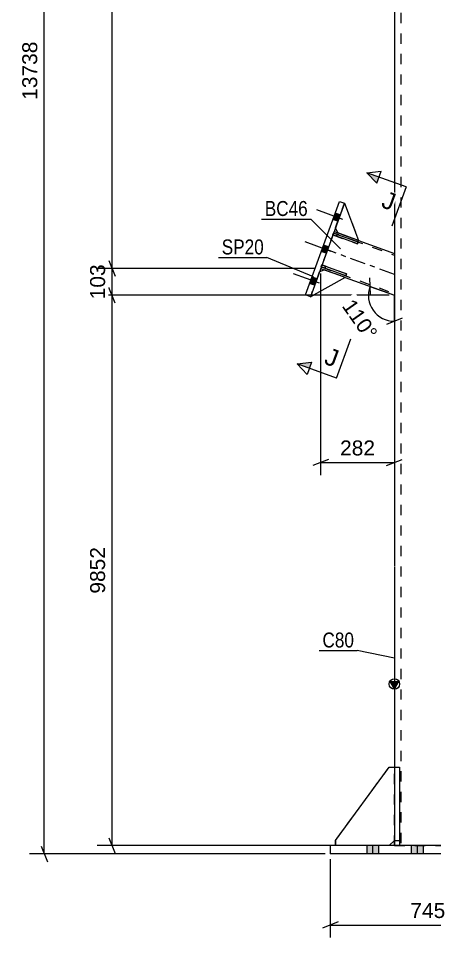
# Model space of a CAD drawing. Header units: millimetres. Extents: x 0 to 841, y 0 to 594.
# Drawn here: x 268.5 to 348, y 228.2 to 404 of the extents above; entities that cross this region are included whole.
import ezdxf

# ---------------------------------------------------------------- set-up
doc = ezdxf.new("R2010")
doc.units = ezdxf.units.MM
doc.linetypes.add('DXK_LINE_DOT2', pattern=[3.9198, 1.9599, -1.9599])
doc.linetypes.add('DXK_LINE_DOT3', pattern=[5.9187, 2.979, -0.9799, 0.9799, -0.9799])
doc.styles.add('Arial', font='ARIAL.TTF', dxfattribs={"height": 0.2})
doc.styles.add('Arial Narrow', font='ARIALN.TTF', dxfattribs={"height": 0.2})

# ---------------------------------------------------------------- blocks, each defined once
blk = doc.blocks.new('Part-284856987-4752 - 4684')
at = {"linetype": 'Continuous'}
blk.add_hatch(color=2, dxfattribs=at).paths.add_polyline_path([(340.3, 275.84), (339.5, 277.24), (341.1, 277.24)])
at = {"color": 2, "linetype": 'Continuous'}
for p, q in [((340.3, 526.59), (340.3, 299.34)), ((340.3, 299.24), (340.3, 260.84)), ((340.3, 275.84), (339.5, 277.24)), ((339.5, 277.24), (341.1, 277.24)), ((341.1, 277.24), (340.3, 275.84))]:
    blk.add_line(p, q, dxfattribs=at)
at = {"color": 7, "linetype": 'DXK_LINE_DOT2'}
for p, q in [((341.5, 526.59), (341.5, 299.34)), ((341.5, 299.24), (341.5, 245.84)), ((340.3, 260.84), (340.3, 245.84)), ((340.3, 245.84), (390.3, 245.84))]:
    blk.add_line(p, q, dxfattribs=at)
at = {"color": 2, "linetype": 'Continuous'}
blk.add_circle((340.3, 276.74), 1, dxfattribs=at)
blk = doc.blocks.new('Part-284856987-4702 - 4684')
at = {"color": 2, "linetype": 'Continuous'}
for p, q in [((329.05, 246.84), (339.3, 260.84)), ((339.3, 260.84), (340.3, 260.84)), ((329.05, 246.84), (329.05, 245.84)), ((340.3, 246.84), (339.3, 245.84))]:
    blk.add_line(p, q, dxfattribs=at)
at = {"color": 7, "linetype": 'DXK_LINE_DOT2'}
for p, q in [((340.3, 260.84), (340.3, 246.84)), ((339.3, 245.84), (329.05, 245.84))]:
    blk.add_line(p, q, dxfattribs=at)
blk = doc.blocks.new('Part-284856987-4703 - 4684')
at = {"color": 7, "linetype": 'DXK_LINE_DOT2'}
for p, q in [((329.05, 246.84), (339.3, 260.84)), ((339.3, 260.84), (340.3, 260.84)), ((340.3, 260.84), (340.3, 246.84)), ((329.05, 245.84), (329.05, 246.84)), ((340.3, 246.84), (339.3, 245.84)), ((339.3, 245.84), (329.05, 245.84))]:
    blk.add_line(p, q, dxfattribs=at)
blk = doc.blocks.new('Part-284856987-4732 - 4684')
at = {"color": 2, "linetype": 'Continuous'}
for p, q in [((340.3, 260.84), (340.3, 245.84)), ((340.3, 260.84), (341.3, 260.84)), ((341.3, 260.84), (341.3, 245.84)), ((340.3, 246.84), (341.3, 246.84))]:
    blk.add_line(p, q, dxfattribs=at)
at = {"color": 7, "linetype": 'DXK_LINE_DOT2'}
blk.add_line((340.3, 245.84), (341.3, 245.84), dxfattribs=at)
blk = doc.blocks.new('Part-284856987-4734 - 4684')
at = {"color": 7, "linetype": 'DXK_LINE_DOT2'}
for p, q in [((340.3, 245.84), (340.3, 260.84)), ((340.3, 260.84), (341.3, 260.84)), ((341.3, 260.84), (341.3, 245.84)), ((340.3, 246.84), (341.3, 246.84)), ((341.3, 245.84), (340.3, 245.84))]:
    blk.add_line(p, q, dxfattribs=at)
blk = doc.blocks.new('Part-284856987-4786 - 4684')
at = {"color": 2, "linetype": 'Continuous'}
for p, q in [((323.3, 351.15), (329.8, 369.01)), ((330.74, 368.67), (324.24, 350.81)), ((329.8, 369.01), (330.74, 368.67)), ((324.24, 350.81), (323.3, 351.15))]:
    blk.add_line(p, q, dxfattribs=at)
blk = doc.blocks.new('Bolt-284856987-4829 - 4684')
at = {"linetype": 'Continuous'}
for points in [[(329.49, 365.24), (329.93, 366.46), (328.99, 366.8), (328.55, 365.58)], [(329.49, 365.24), (329.93, 366.46), (328.99, 366.8), (328.55, 365.58)], [(329.49, 365.24), (329.93, 366.46), (328.99, 366.8), (328.55, 365.58)], [(327.27, 359.13), (327.71, 360.35), (326.77, 360.69), (326.33, 359.47)], [(327.27, 359.13), (327.71, 360.35), (326.77, 360.69), (326.33, 359.47)], [(325.04, 353.02), (325.49, 354.24), (324.55, 354.58), (324.1, 353.36)], [(325.04, 353.02), (325.49, 354.24), (324.55, 354.58), (324.1, 353.36)], [(325.04, 353.02), (325.49, 354.24), (324.55, 354.58), (324.1, 353.36)]]:
    blk.add_hatch(color=1, dxfattribs=at).paths.add_polyline_path(points)
at = {"color": 1, "linetype": 'Continuous'}
for p, q in [((330.42, 365.59), (325.48, 367.39)), ((330.42, 365.59), (325.48, 367.39)), ((330.42, 365.59), (325.48, 367.39)), ((329.93, 366.46), (328.99, 366.8)), ((329.93, 366.46), (328.99, 366.8)), ((329.93, 366.46), (328.99, 366.8)), ((329.49, 365.24), (328.55, 365.58)), ((329.49, 365.24), (328.55, 365.58)), ((329.49, 365.24), (328.55, 365.58)), ((328.19, 359.48), (323.26, 361.28)), ((328.19, 359.48), (323.26, 361.28)), ((327.71, 360.35), (326.77, 360.69)), ((327.71, 360.35), (326.77, 360.69)), ((327.27, 359.13), (326.33, 359.47)), ((327.27, 359.13), (326.33, 359.47)), ((325.97, 353.37), (321.04, 355.17)), ((325.97, 353.37), (321.04, 355.17)), ((325.97, 353.37), (321.04, 355.17)), ((325.04, 353.02), (324.1, 353.36)), ((325.04, 353.02), (324.1, 353.36)), ((325.04, 353.02), (324.1, 353.36)), ((325.49, 354.24), (324.55, 354.58)), ((325.49, 354.24), (324.55, 354.58)), ((325.49, 354.24), (324.55, 354.58))]:
    blk.add_line(p, q, dxfattribs=at)
blk = doc.blocks.new('Part-284856987-4830 - 4684')
at = {"color": 7, "linetype": 'DXK_LINE_DOT2'}
for p, q in [((328.67, 362.98), (328.53, 362.61)), ((328.53, 362.61), (333.23, 360.9)), ((333.37, 361.27), (328.67, 362.98)), ((329.37, 362.72), (329.24, 362.35)), ((333.23, 360.9), (333.37, 361.27))]:
    blk.add_line(p, q, dxfattribs=at)
blk = doc.blocks.new('Part-284856987-4831 - 4684')
at = {"color": 7, "linetype": 'DXK_LINE_DOT2'}
for p, q in [((326.45, 356.87), (326.31, 356.5)), ((331.14, 355.16), (326.45, 356.87)), ((326.31, 356.5), (331.01, 354.79)), ((327.15, 356.62), (327.01, 356.24)), ((331.01, 354.79), (331.14, 355.16))]:
    blk.add_line(p, q, dxfattribs=at)
blk = doc.blocks.new('Part-284856987-4832 - 4684')
at = {"color": 2, "linetype": 'Continuous'}
for p, q in [((328.53, 362.61), (328.67, 362.98)), ((333.23, 360.9), (328.53, 362.61)), ((328.67, 362.98), (333.37, 361.27)), ((333.37, 361.27), (333.23, 360.9))]:
    blk.add_line(p, q, dxfattribs=at)
at = {"color": 7, "linetype": 'DXK_LINE_DOT2'}
blk.add_line((329.24, 362.35), (329.37, 362.72), dxfattribs=at)
blk = doc.blocks.new('Part-284856987-4833 - 4684')
at = {"color": 2, "linetype": 'Continuous'}
for p, q in [((326.31, 356.5), (326.45, 356.87)), ((326.45, 356.87), (331.14, 355.16)), ((331.01, 354.79), (326.31, 356.5)), ((331.14, 355.16), (331.01, 354.79))]:
    blk.add_line(p, q, dxfattribs=at)
at = {"color": 7, "linetype": 'DXK_LINE_DOT2'}
blk.add_line((327.01, 356.24), (327.15, 356.62), dxfattribs=at)
blk = doc.blocks.new('Bolt-284856987-4834 - 4684')
at = {"linetype": 'Continuous'}
for points in [[(335.08, 244.24), (337.33, 244.24), (337.33, 245.84), (335.08, 245.84)], [(335.08, 244.24), (337.33, 244.24), (337.33, 245.84), (335.08, 245.84)], [(335.08, 244.24), (337.33, 244.24), (337.33, 245.84), (335.08, 245.84)], [(335.08, 244.24), (337.33, 244.24), (337.33, 245.84), (335.08, 245.84)], [(335.08, 244.24), (337.33, 244.24), (337.33, 245.84), (335.08, 245.84)], [(335.08, 244.24), (337.33, 244.24), (337.33, 245.84), (335.08, 245.84)], [(335.08, 244.24), (337.33, 244.24), (337.33, 245.84), (335.08, 245.84)], [(335.08, 244.24), (337.33, 244.24), (337.33, 245.84), (335.08, 245.84)], [(343.58, 244.24), (345.83, 244.24), (345.83, 245.84), (343.58, 245.84)], [(343.58, 244.24), (345.83, 244.24), (345.83, 245.84), (343.58, 245.84)], [(343.58, 244.24), (345.83, 244.24), (345.83, 245.84), (343.58, 245.84)], [(343.58, 244.24), (345.83, 244.24), (345.83, 245.84), (343.58, 245.84)], [(356.68, 244.24), (358.93, 244.24), (358.93, 245.84), (356.68, 245.84)], [(356.68, 244.24), (358.93, 244.24), (358.93, 245.84), (356.68, 245.84)], [(356.68, 244.24), (358.93, 244.24), (358.93, 245.84), (356.68, 245.84)], [(356.68, 244.24), (358.93, 244.24), (358.93, 245.84), (356.68, 245.84)], [(371.68, 244.24), (373.93, 244.24), (373.93, 245.84), (371.68, 245.84)], [(371.68, 244.24), (373.93, 244.24), (373.93, 245.84), (371.68, 245.84)], [(371.68, 244.24), (373.93, 244.24), (373.93, 245.84), (371.68, 245.84)], [(371.68, 244.24), (373.93, 244.24), (373.93, 245.84), (371.68, 245.84)], [(384.78, 244.24), (387.03, 244.24), (387.03, 245.84), (384.78, 245.84)], [(384.78, 244.24), (387.03, 244.24), (387.03, 245.84), (384.78, 245.84)], [(384.78, 244.24), (387.03, 244.24), (387.03, 245.84), (384.78, 245.84)], [(384.78, 244.24), (387.03, 244.24), (387.03, 245.84), (384.78, 245.84)], [(393.28, 244.24), (395.53, 244.24), (395.53, 245.84), (393.28, 245.84)], [(393.28, 244.24), (395.53, 244.24), (395.53, 245.84), (393.28, 245.84)], [(393.28, 244.24), (395.53, 244.24), (395.53, 245.84), (393.28, 245.84)], [(393.28, 244.24), (395.53, 244.24), (395.53, 245.84), (393.28, 245.84)], [(393.28, 244.24), (395.53, 244.24), (395.53, 245.84), (393.28, 245.84)], [(393.28, 244.24), (395.53, 244.24), (395.53, 245.84), (393.28, 245.84)], [(393.28, 244.24), (395.53, 244.24), (395.53, 245.84), (393.28, 245.84)], [(393.28, 244.24), (395.53, 244.24), (395.53, 245.84), (393.28, 245.84)]]:
    blk.add_hatch(color=1, dxfattribs=at).paths.add_polyline_path(points)
at = {"color": 1, "linetype": 'Continuous'}
for p, q in [((335.08, 244.24), (335.08, 245.84)), ((335.08, 244.24), (335.08, 245.84)), ((335.08, 244.24), (335.08, 245.84)), ((335.08, 244.24), (335.08, 245.84)), ((335.08, 244.24), (335.08, 245.84)), ((335.08, 244.24), (335.08, 245.84)), ((335.08, 244.24), (335.08, 245.84)), ((335.08, 244.24), (335.08, 245.84)), ((336.2, 244.24), (336.2, 245.84)), ((336.2, 244.24), (336.2, 245.84)), ((336.2, 244.24), (336.2, 245.84)), ((336.2, 244.24), (336.2, 245.84)), ((336.2, 244.24), (336.2, 245.84)), ((336.2, 244.24), (336.2, 245.84)), ((336.2, 244.24), (336.2, 245.84)), ((336.2, 244.24), (336.2, 245.84)), ((337.33, 244.24), (337.33, 245.84)), ((337.33, 244.24), (337.33, 245.84)), ((337.33, 244.24), (337.33, 245.84)), ((337.33, 244.24), (337.33, 245.84)), ((337.33, 244.24), (337.33, 245.84)), ((337.33, 244.24), (337.33, 245.84)), ((337.33, 244.24), (337.33, 245.84)), ((337.33, 244.24), (337.33, 245.84)), ((343.58, 244.24), (343.58, 245.84)), ((343.58, 244.24), (343.58, 245.84)), ((343.58, 244.24), (343.58, 245.84)), ((343.58, 244.24), (343.58, 245.84)), ((344.7, 244.24), (344.7, 245.84)), ((344.7, 244.24), (344.7, 245.84)), ((344.7, 244.24), (344.7, 245.84)), ((344.7, 244.24), (344.7, 245.84)), ((345.83, 244.24), (345.83, 245.84)), ((345.83, 244.24), (345.83, 245.84)), ((345.83, 244.24), (345.83, 245.84)), ((345.83, 244.24), (345.83, 245.84)), ((356.68, 244.24), (356.68, 245.84)), ((356.68, 244.24), (356.68, 245.84)), ((356.68, 244.24), (356.68, 245.84)), ((356.68, 244.24), (356.68, 245.84)), ((357.8, 244.24), (357.8, 245.84)), ((357.8, 244.24), (357.8, 245.84)), ((357.8, 244.24), (357.8, 245.84)), ((357.8, 244.24), (357.8, 245.84)), ((358.93, 244.24), (358.93, 245.84)), ((358.93, 244.24), (358.93, 245.84)), ((358.93, 244.24), (358.93, 245.84)), ((358.93, 244.24), (358.93, 245.84)), ((371.68, 244.24), (371.68, 245.84)), ((371.68, 244.24), (371.68, 245.84)), ((371.68, 244.24), (371.68, 245.84)), ((371.68, 244.24), (371.68, 245.84)), ((372.8, 244.24), (372.8, 245.84)), ((372.8, 244.24), (372.8, 245.84)), ((372.8, 244.24), (372.8, 245.84)), ((372.8, 244.24), (372.8, 245.84)), ((373.93, 244.24), (373.93, 245.84)), ((373.93, 244.24), (373.93, 245.84)), ((373.93, 244.24), (373.93, 245.84)), ((373.93, 244.24), (373.93, 245.84)), ((384.78, 244.24), (384.78, 245.84)), ((384.78, 244.24), (384.78, 245.84)), ((384.78, 244.24), (384.78, 245.84)), ((384.78, 244.24), (384.78, 245.84)), ((385.9, 244.24), (385.9, 245.84)), ((385.9, 244.24), (385.9, 245.84)), ((385.9, 244.24), (385.9, 245.84)), ((385.9, 244.24), (385.9, 245.84)), ((387.03, 244.24), (387.03, 245.84)), ((387.03, 244.24), (387.03, 245.84)), ((387.03, 244.24), (387.03, 245.84)), ((387.03, 244.24), (387.03, 245.84)), ((393.28, 244.24), (393.28, 245.84)), ((393.28, 244.24), (393.28, 245.84)), ((393.28, 244.24), (393.28, 245.84)), ((393.28, 244.24), (393.28, 245.84)), ((393.28, 244.24), (393.28, 245.84)), ((393.28, 244.24), (393.28, 245.84)), ((393.28, 244.24), (393.28, 245.84)), ((393.28, 244.24), (393.28, 245.84)), ((394.4, 244.24), (394.4, 245.84)), ((394.4, 244.24), (394.4, 245.84)), ((394.4, 244.24), (394.4, 245.84)), ((394.4, 244.24), (394.4, 245.84)), ((394.4, 244.24), (394.4, 245.84)), ((394.4, 244.24), (394.4, 245.84)), ((394.4, 244.24), (394.4, 245.84)), ((394.4, 244.24), (394.4, 245.84)), ((395.53, 244.24), (395.53, 245.84)), ((395.53, 244.24), (395.53, 245.84)), ((395.53, 244.24), (395.53, 245.84)), ((395.53, 244.24), (395.53, 245.84)), ((395.53, 244.24), (395.53, 245.84)), ((395.53, 244.24), (395.53, 245.84)), ((395.53, 244.24), (395.53, 245.84)), ((395.53, 244.24), (395.53, 245.84))]:
    blk.add_line(p, q, dxfattribs=at)
blk = doc.blocks.new('Part-284856987-4837 - 4684')
at = {"color": 7, "linetype": 'DXK_LINE_DOT2'}
for p, q in [((325.95, 355.51), (324.24, 350.81)), ((326.91, 355.96), (325.95, 355.51)), ((330.9, 354.51), (326.91, 355.96)), ((324.24, 350.81), (330.9, 354.51))]:
    blk.add_line(p, q, dxfattribs=at)
blk = doc.blocks.new('Part-284856987-4838 - 4684')
at = {"color": 7, "linetype": 'DXK_LINE_DOT2'}
blk.add_line((325.95, 355.51), (324.24, 350.81), dxfattribs=at)
at = {"color": 2, "linetype": 'Continuous'}
for p, q in [((326.91, 355.96), (325.95, 355.51)), ((330.9, 354.51), (326.91, 355.96)), ((330.9, 354.51), (324.24, 350.81))]:
    blk.add_line(p, q, dxfattribs=at)
blk = doc.blocks.new('Part-284856987-4839 - 4684')
at = {"color": 7, "linetype": 'DXK_LINE_DOT2'}
for p, q in [((329.03, 363.97), (330.74, 368.67)), ((330.74, 368.67), (333.47, 361.55)), ((329.48, 363.01), (329.03, 363.97)), ((333.47, 361.55), (329.48, 363.01))]:
    blk.add_line(p, q, dxfattribs=at)
blk = doc.blocks.new('Part-284856987-4840 - 4684')
at = {"color": 7, "linetype": 'DXK_LINE_DOT2'}
blk.add_line((330.74, 368.67), (329.03, 363.97), dxfattribs=at)
at = {"color": 2, "linetype": 'Continuous'}
for p, q in [((330.74, 368.67), (333.47, 361.55)), ((329.48, 363.01), (329.03, 363.97)), ((333.47, 361.55), (329.48, 363.01))]:
    blk.add_line(p, q, dxfattribs=at)
blk = doc.blocks.new('Part-284856987-4856 - 4684')
at = {"color": 7, "linetype": 'DXK_LINE_DOT2'}
for p, q in [((328.77, 363.26), (326.21, 356.22)), ((328.67, 362.98), (340.3, 358.75)), ((329.48, 363.01), (333.47, 361.55)), ((340.3, 359.07), (340.3, 351.08)), ((326.31, 356.5), (340.3, 351.4)), ((326.91, 355.96), (330.9, 354.51))]:
    blk.add_line(p, q, dxfattribs=at)
at = {"color": 2, "linetype": 'Continuous'}
for p, q in [((328.77, 363.26), (329.48, 363.01)), ((333.47, 361.55), (340.3, 359.07)), ((326.21, 356.22), (326.91, 355.96)), ((330.9, 354.51), (340.3, 351.08))]:
    blk.add_line(p, q, dxfattribs=at)
at = {"color": 7, "linetype": 'DXK_LINE_DOT3'}
blk.add_line((340.3, 355.08), (327.49, 359.74), dxfattribs=at)
blk = doc.blocks.new('Part-284856987-4861 - 4684')
at = {"color": 2, "linetype": 'Continuous'}
for p, q in [((402.55, 245.84), (328.05, 245.84)), ((328.05, 245.84), (328.05, 244.24)), ((402.55, 245.84), (402.55, 244.24)), ((402.55, 244.24), (328.05, 244.24))]:
    blk.add_line(p, q, dxfattribs=at)
blk = doc.blocks.new('StraightDimension-284856987-8391 - 4684')
at = {"color": 7, "linetype": 'Continuous'}
for p, q in [((286.97, 349.58), (285.77, 352.58)), ((339.3, 351.08), (283.52, 351.08)), ((286.37, 245.84), (286.37, 351.08)), ((285.77, 247.34), (286.97, 244.34)), ((339.3, 245.84), (283.52, 245.84))]:
    blk.add_line(p, q, dxfattribs=at)
at = {"color": 0}
blk.add_wipeout([(285.62, 303.51), (281.42, 303.51), (281.42, 293.42), (285.62, 293.42)], dxfattribs=at)
at = {"color": 3, "style": 'Arial'}
blk.add_text('9852', height=2.865, rotation=90.0002, dxfattribs=at).set_placement((285.02, 294.02))
blk = doc.blocks.new('StraightDimension-284856987-8390 - 4684')
at = {"color": 7, "linetype": 'Continuous'}
for p, q in [((285.77, 357.72), (286.97, 354.72)), ((325.21, 356.22), (283.52, 356.22)), ((286.37, 351.08), (286.37, 356.22)), ((286.97, 349.58), (285.77, 352.58)), ((339.3, 351.08), (283.52, 351.08))]:
    blk.add_line(p, q, dxfattribs=at)
at = {"color": 0}
blk.add_wipeout([(285.62, 357.59), (281.42, 357.59), (281.42, 349.71), (285.62, 349.71)], dxfattribs=at)
at = {"color": 3, "style": 'Arial'}
blk.add_text('103', height=2.865, rotation=90.0002, dxfattribs=at).set_placement((285.02, 350.31))
blk = doc.blocks.new('StraightDimension-284856987-4955 - 4684')
at = {"color": 7, "linetype": 'Continuous'}
for p, q in [((273.41, 244.24), (273.41, 543.8)), ((272.81, 245.74), (274.01, 242.74)), ((327.05, 244.24), (270.56, 244.24))]:
    blk.add_line(p, q, dxfattribs=at)
at = {"color": 0}
blk.add_wipeout([(272.66, 400.18), (268.46, 400.18), (268.46, 387.86), (272.66, 387.86)], dxfattribs=at)
at = {"color": 3, "style": 'Arial'}
blk.add_text('13738', height=2.865, rotation=90.0002, dxfattribs=at).set_placement((272.06, 388.46))
blk = doc.blocks.new('AngleDimension-284856987-4995 - 4684')
at = {"color": 7, "linetype": 'Continuous'}
for p, q in [((335.57, 354.4), (335.67, 351.17)), ((339.36, 351.43), (335.62, 352.79)), ((335.62, 352.79), (340.3, 351.08)), ((340.3, 346.1), (340.3, 351.08)), ((341.8, 346.7), (338.8, 345.5))]:
    blk.add_line(p, q, dxfattribs=at)
blk.add_arc((340.3, 351.08), 4.98, 160, 270, dxfattribs=at)
at = {"color": 0}
blk.add_wipeout([(334.76, 341.42), (338.2, 343.83), (332.77, 351.59), (329.32, 349.18)], dxfattribs=at)
at = {"color": 3, "style": 'Arial'}
blk.add_text('110°', height=2.865, rotation=-54.9982, dxfattribs=at).set_placement((330.16, 349.03))
blk = doc.blocks.new('StraightDimension-284856987-5140 - 4684')
at = {"color": 7, "linetype": 'Continuous'}
for p, q in [((326.21, 355.22), (326.21, 316.7)), ((340.3, 350.08), (340.3, 316.7)), ((327.71, 319.7), (324.71, 318.5)), ((326.21, 319.1), (340.3, 319.1)), ((338.8, 318.5), (341.8, 319.7))]:
    blk.add_line(p, q, dxfattribs=at)
at = {"color": 0}
blk.add_wipeout([(337.19, 319.85), (337.19, 324.05), (329.32, 324.05), (329.32, 319.85)], dxfattribs=at)
at = {"color": 3, "style": 'Arial'}
blk.add_text('282', height=2.865, dxfattribs=at).set_placement((329.92, 320.45))
blk = doc.blocks.new('StraightDimension-284856987-8389 - 4684')
at = {"color": 7, "linetype": 'Continuous'}
for p, q in [((286.97, 515.86), (285.77, 518.86)), ((339.3, 517.36), (283.52, 517.36)), ((286.37, 356.22), (286.37, 517.36)), ((285.77, 357.72), (286.97, 354.72)), ((325.21, 356.22), (283.52, 356.22))]:
    blk.add_line(p, q, dxfattribs=at)
at = {"color": 0}
blk.add_wipeout([(285.62, 441.84), (281.42, 441.84), (281.42, 431.74), (285.62, 431.74)], dxfattribs=at)
at = {"color": 3, "style": 'Arial'}
blk.add_text('3223', height=2.865, rotation=90.0002, dxfattribs=at).set_placement((285.02, 432.34))
blk = doc.blocks.new('StraightDimension-284856987-8581 - 4684')
at = {"color": 7, "linetype": 'Continuous'}
for p, q in [((365.3, 244.84), (365.3, 228.24)), ((328.05, 243.24), (328.05, 228.24)), ((329.55, 231.24), (326.55, 230.04)), ((328.05, 230.64), (365.3, 230.64)), ((363.8, 230.04), (366.8, 231.24))]:
    blk.add_line(p, q, dxfattribs=at)
at = {"color": 0}
blk.add_wipeout([(350.61, 231.39), (350.61, 235.59), (342.74, 235.59), (342.74, 231.39)], dxfattribs=at)
at = {"color": 3, "style": 'Arial'}
blk.add_text('745', height=2.865, dxfattribs=at).set_placement((343.34, 231.99))
blk = doc.blocks.new('Mark-284856987-4748 - 4684')
at = {"color": 0}
blk.add_wipeout([(332.58, 283.72), (332.58, 286.72), (326.55, 286.72), (326.55, 283.72)], dxfattribs=at)
blk.add_wipeout([(332.58, 283.72), (332.58, 286.72), (326.55, 286.72), (326.55, 283.72)], dxfattribs=at)
at = {"color": 30, "linetype": 'Continuous'}
for p in [(325.95, 283.12), (340.33, 281.68)]:
    blk.add_line(p, (333.18, 283.12), dxfattribs=at)
at = {"color": 3, "style": 'Arial Narrow'}
blk.add_text('C80', height=2.863, dxfattribs=at).set_placement((326.55, 283.72))
blk = doc.blocks.new('Mark-284856987-4782 - 4684')
at = {"color": 0}
blk.add_wipeout([(315.35, 358.89), (315.35, 361.89), (307.31, 361.89), (307.31, 358.89)], dxfattribs=at)
blk.add_wipeout([(315.35, 358.89), (315.35, 361.89), (307.31, 361.89), (307.31, 358.89)], dxfattribs=at)
at = {"color": 30, "linetype": 'Continuous'}
for p in [(306.71, 358.29), (324.86, 354.6)]:
    blk.add_line(p, (315.95, 358.29), dxfattribs=at)
at = {"color": 3, "style": 'Arial Narrow'}
blk.add_text('SP20', height=2.863, dxfattribs=at).set_placement((307.31, 358.89))
blk = doc.blocks.new('Mark-284856987-4852 - 4684')
at = {"color": 0}
blk.add_wipeout([(323.75, 366.24), (323.75, 369.24), (315.53, 369.24), (315.53, 366.24)], dxfattribs=at)
blk.add_wipeout([(323.75, 366.24), (323.75, 369.24), (315.53, 369.24), (315.53, 366.24)], dxfattribs=at)
at = {"color": 30, "linetype": 'Continuous'}
for p in [(314.93, 365.64), (330, 359.98)]:
    blk.add_line(p, (324.35, 365.64), dxfattribs=at)
at = {"color": 3, "style": 'Arial Narrow'}
blk.add_text('BC46', height=2.863, dxfattribs=at).set_placement((315.53, 366.24))
blk = doc.blocks.new('SectionMark-284856987-5248 - 4684')
at = {"linetype": 'Continuous'}
for points in [[(337.35, 373.67), (336.92, 372.49), (335, 374.52)], [(324.48, 338.31), (324.05, 337.14), (321.7, 337.99)]]:
    blk.add_hatch(color=6, dxfattribs=at).paths.add_polyline_path(points)
at = {"color": 6, "linetype": 'Continuous'}
for p, q in [((335, 374.52), (337.78, 374.84)), ((335, 374.52), (336.92, 372.49)), ((336.92, 372.49), (337.78, 374.84)), ((321.7, 337.99), (324.48, 338.31)), ((323.62, 335.96), (321.7, 337.99)), ((324.48, 338.31), (323.62, 335.96))]:
    blk.add_line(p, q, dxfattribs=at)
at = {"color": 0, "linetype": 'Continuous'}
for points in [[(339.78, 367.2), (340.98, 370.49), (338.78, 371.28), (337.59, 367.99)], [(328.88, 337.24), (330.08, 340.53), (327.88, 341.33), (326.68, 338.04)]]:
    blk.add_wipeout(points, dxfattribs=at)
at = {"color": 6, "linetype": 'Continuous'}
for p, q in [((342.52, 371.79), (335, 374.52)), ((342.52, 371.79), (339.78, 364.27)), ((329.22, 335.25), (331.96, 342.77)), ((329.22, 335.25), (321.7, 337.99))]:
    blk.add_line(p, q, dxfattribs=at)
at = {"color": 3, "linetype": 'Continuous', "style": 'Arial'}
for p in [(337.59, 367.99), (326.68, 338.04)]:
    blk.add_text('J', height=3.34, rotation=-20.002, dxfattribs=at).set_placement(p)

msp = doc.modelspace()

# ---------------------------------------------------------------- block references
for name in ['Part-284856987-4752 - 4684', 'Part-284856987-4786 - 4684', 'Part-284856987-4839 - 4684', 'Part-284856987-4840 - 4684', 'Bolt-284856987-4829 - 4684', 'Part-284856987-4856 - 4684', 'Part-284856987-4830 - 4684', 'Part-284856987-4832 - 4684', 'Part-284856987-4831 - 4684', 'Part-284856987-4833 - 4684', 'Part-284856987-4837 - 4684', 'Part-284856987-4838 - 4684', 'Part-284856987-4702 - 4684', 'Part-284856987-4703 - 4684', 'Part-284856987-4732 - 4684', 'Part-284856987-4734 - 4684', 'Part-284856987-4861 - 4684', 'Bolt-284856987-4834 - 4684']:
    msp.add_blockref(name, (0, 0))

# ---------------------------------------------------------------- next in the draw order: block references
msp.add_blockref('StraightDimension-284856987-8391 - 4684', (0, 0))

# ---------------------------------------------------------------- next in the draw order: block references
msp.add_blockref('StraightDimension-284856987-8390 - 4684', (0, 0))

# ---------------------------------------------------------------- next in the draw order: block references
msp.add_blockref('StraightDimension-284856987-4955 - 4684', (0, 0))

# ---------------------------------------------------------------- next in the draw order: block references
for name in ['AngleDimension-284856987-4995 - 4684', 'Mark-284856987-4748 - 4684', 'StraightDimension-284856987-8581 - 4684']:
    msp.add_blockref(name, (0, 0))

# ---------------------------------------------------------------- next in the draw order: block references
msp.add_blockref('StraightDimension-284856987-5140 - 4684', (0, 0))

# ---------------------------------------------------------------- next in the draw order: block references
msp.add_blockref('StraightDimension-284856987-8389 - 4684', (0, 0))

# ---------------------------------------------------------------- next in the draw order: block references
msp.add_blockref('Mark-284856987-4782 - 4684', (0, 0))

# ---------------------------------------------------------------- next in the draw order: block references
msp.add_blockref('Mark-284856987-4852 - 4684', (0, 0))

# ---------------------------------------------------------------- next in the draw order: block references
msp.add_blockref('SectionMark-284856987-5248 - 4684', (0, 0))

doc.saveas('drawing.dxf')
